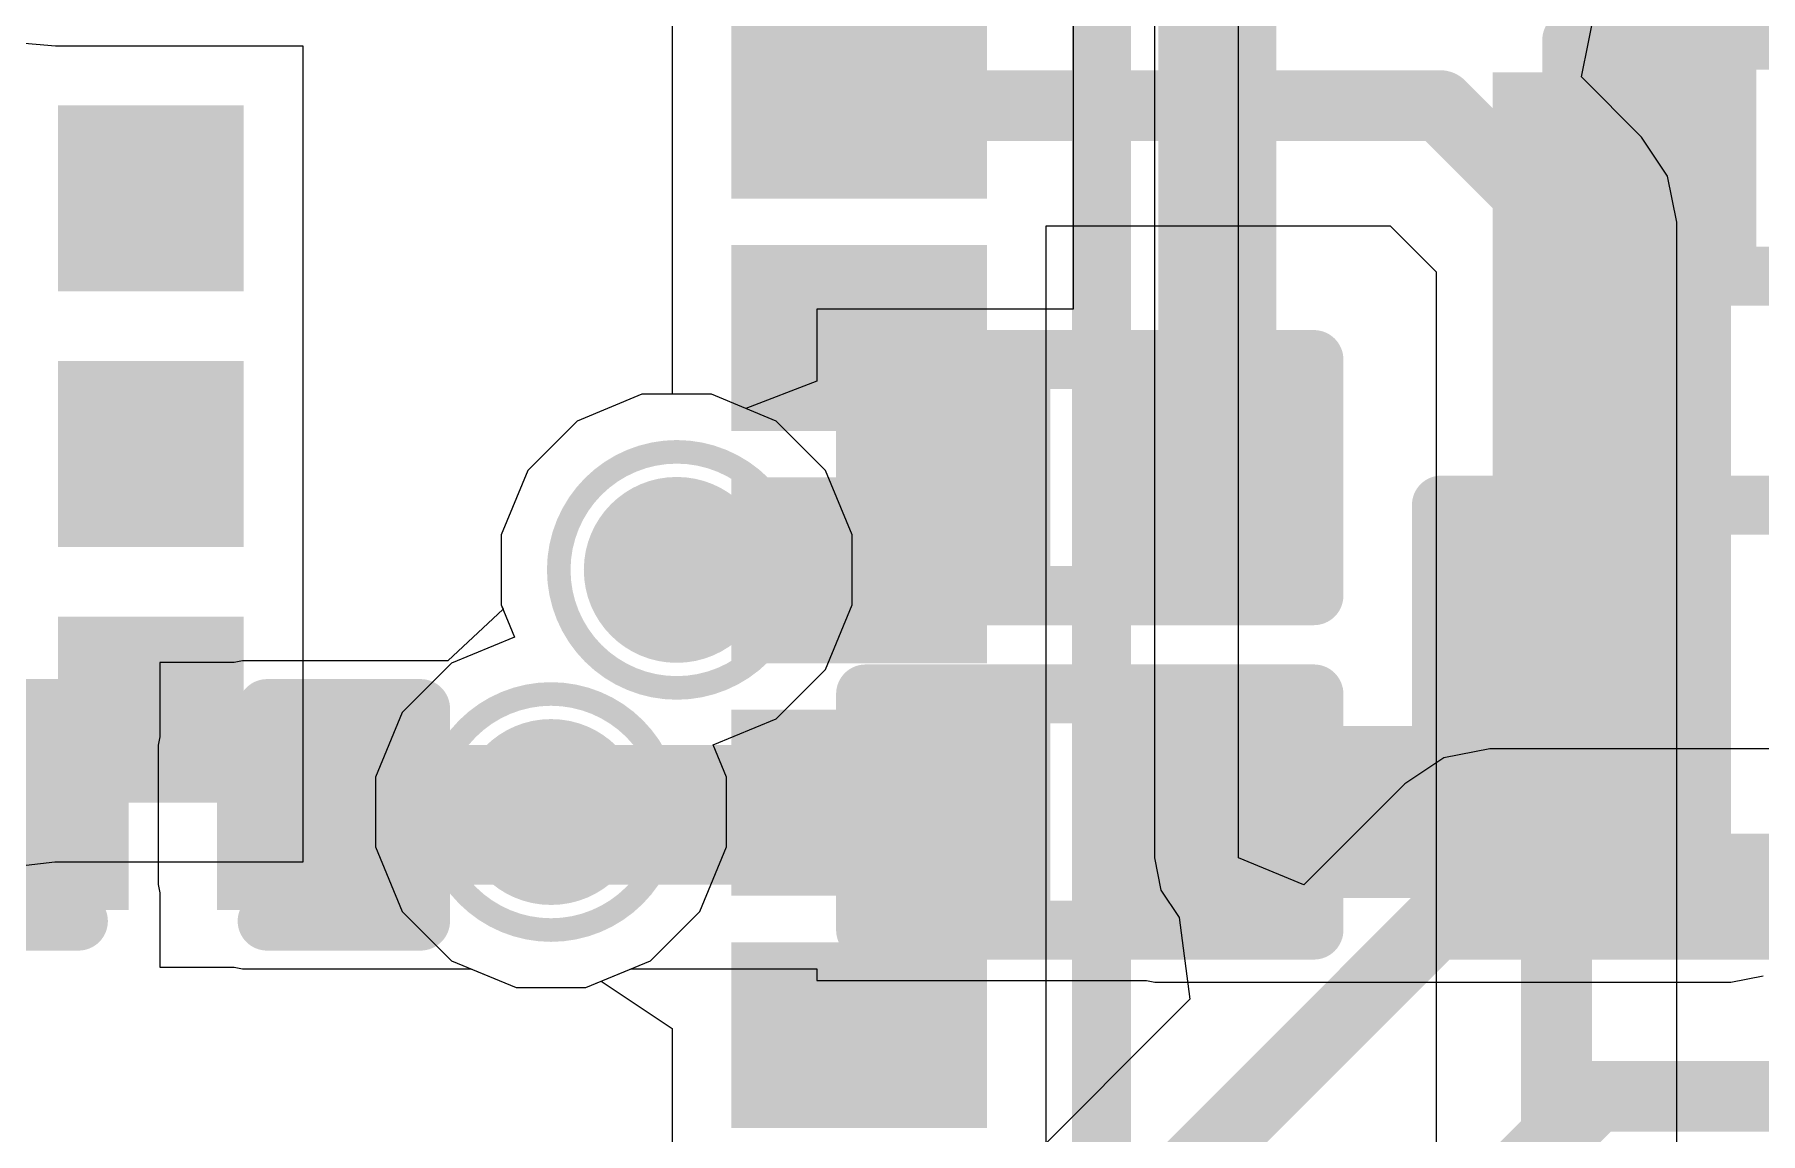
# Model space of a CAD drawing. Header units: inches. Extents: x -10 to 344, y -7 to 75.
# Drawn here: x 39.812 to 43.528, y 5.811 to 8.175 of the extents above; entities that cross this region are included whole.
import ezdxf

# ---------------------------------------------------------------- set-up
doc = ezdxf.new("R2010")
doc.units = ezdxf.units.IN
for name, color, linetype in [('Bottom Layer', 5, 'Continuous'), ('Bottom Overlay', 54, 'Continuous'), ('Bottom Paste', 16, 'Continuous'), ('Bottom Solder', 6, 'Continuous'), ('Drill Drawing', 1, 'Continuous'), ('Mid Layer 1', 16, 'Continuous'), ('Mid Layer 2', 76, 'Continuous'), ('Top Layer', 1, 'Continuous'), ('Top Overlay', 2, 'Continuous'), ('Top Paste', 8, 'Continuous'), ('Top Solder', 216, 'Continuous'), ('Via Holes', 16, 'Continuous')]:
    doc.layers.add(name, color=color, linetype=linetype)

# ---------------------------------------------------------------- blocks, each defined once
blk = doc.blocks.new('NRF9151_LACA_R_30')
at = {"layer": 'Top Layer'}
for points in [[(-5.84999465, 1.4003655), (-5.399995549999999, 1.4003655), (-5.399995549999999, 1.1003661), (-5.84999465, 1.1003661)], [(-5.84999465, 0.9003665), (-5.399995549999999, 0.9003665), (-5.399995549999999, 0.6003671), (-5.84999465, 0.6003671)], [(-3.94999718, 0.7000011399999999), (-3.94999718, 0.40000174), (-4.249996579999999, 0.40000174), (-4.249996579999999, 0.7000011399999999)], [(-5.84999465, 0.4003674999999999), (-5.399995549999999, 0.4003674999999999), (-5.399995549999999, 0.1003681), (-5.84999465, 0.1003681)], [(-3.94999718, 0.15000224), (-3.94999718, -0.14999716), (-4.249996579999999, -0.14999716), (-4.249996579999999, 0.15000224)], [(-5.84999465, -0.09963404), (-5.399995549999999, -0.09963404), (-5.399995549999999, -0.39963344), (-5.84999465, -0.39963344)], [(-3.94999718, -0.3999966599999999), (-3.94999718, -0.69999606), (-4.249996579999999, -0.69999606), (-4.249996579999999, -0.3999966599999999)], [(-5.84999465, -0.59963304), (-5.399995549999999, -0.59963304), (-5.399995549999999, -0.89963244), (-5.84999465, -0.89963244)]]:
    blk.add_hatch(color=1, dxfattribs=at).paths.add_polyline_path(points)
at = {"layer": 'Top Paste'}
for points in [[(-5.84999465, 1.4003655), (-5.399995549999999, 1.4003655), (-5.399995549999999, 1.1003661), (-5.84999465, 1.1003661)], [(-5.84999465, 0.9003665), (-5.399995549999999, 0.9003665), (-5.399995549999999, 0.6003671), (-5.84999465, 0.6003671)], [(-3.94999718, 0.7000011399999999), (-3.94999718, 0.40000174), (-4.249996579999999, 0.40000174), (-4.249996579999999, 0.7000011399999999)], [(-5.84999465, 0.4003674999999999), (-5.399995549999999, 0.4003674999999999), (-5.399995549999999, 0.1003681), (-5.84999465, 0.1003681)], [(-3.94999718, 0.15000224), (-3.94999718, -0.14999716), (-4.249996579999999, -0.14999716), (-4.249996579999999, 0.15000224)], [(-5.84999465, -0.09963404), (-5.399995549999999, -0.09963404), (-5.399995549999999, -0.39963344), (-5.84999465, -0.39963344)], [(-3.94999718, -0.3999966599999999), (-3.94999718, -0.69999606), (-4.249996579999999, -0.69999606), (-4.249996579999999, -0.3999966599999999)], [(-5.84999465, -0.59963304), (-5.399995549999999, -0.59963304), (-5.399995549999999, -0.89963244), (-5.84999465, -0.89963244)]]:
    blk.add_hatch(color=8, dxfattribs=at).paths.add_polyline_path(points)
at = {"layer": 'Top Solder'}
for points in [[(-5.89999455, 1.4503654), (-5.349995649999999, 1.4503654), (-5.349995649999999, 1.0503662), (-5.89999455, 1.0503662)], [(-5.89999455, 0.9503664), (-5.349995649999999, 0.9503664), (-5.349995649999999, 0.5503672), (-5.89999455, 0.5503672)], [(-3.89999728, 0.75000104), (-3.89999728, 0.35000184), (-4.29999648, 0.35000184), (-4.29999648, 0.75000104)], [(-5.89999455, 0.4503674), (-5.349995649999999, 0.4503674), (-5.349995649999999, 0.05036819999999999), (-5.89999455, 0.05036819999999999)], [(-3.89999728, 0.20000214), (-3.89999728, -0.19999706), (-4.29999648, -0.19999706), (-4.29999648, 0.20000214)], [(-5.89999455, -0.04963413999999999), (-5.349995649999999, -0.04963413999999999), (-5.349995649999999, -0.4496333399999999), (-5.89999455, -0.4496333399999999)], [(-3.89999728, -0.34999676), (-3.89999728, -0.7499959599999999), (-4.29999648, -0.7499959599999999), (-4.29999648, -0.34999676)], [(-5.89999455, -0.54963314), (-5.349995649999999, -0.54963314), (-5.349995649999999, -0.94963234), (-5.89999455, -0.94963234)]]:
    blk.add_hatch(color=216, dxfattribs=at).paths.add_polyline_path(points)
at = {"layer": 'Top Overlay'}
blk.add_lwpolyline([(-6.1468, 5.6642, 0.127, 0.127, 0), (-6.1468, -5.6642, 0.127, 0.127, 0)], format="xyseb", dxfattribs=at)
blk = doc.blocks.new('R___0201_B_56')
at = {"layer": 'Bottom Layer'}
for points in [[(-0.40999791, 0.18499963), (-0.13999845, 0.18499963), (-0.13999845, -0.18499963), (-0.40999791, -0.18499963)], [(0.14000099, 0.18499963), (0.41000045, 0.18499963), (0.41000045, -0.18499963), (0.14000099, -0.18499963)]]:
    blk.add_hatch(color=5, dxfattribs=at).paths.add_polyline_path(points)
at = {"layer": 'Bottom Paste'}
for points in [[(-0.40999791, 0.18499963), (-0.13999845, 0.18499963), (-0.13999845, -0.18499963), (-0.40999791, -0.18499963)], [(0.14000099, 0.18499963), (0.41000045, 0.18499963), (0.41000045, -0.18499963), (0.14000099, -0.18499963)]]:
    blk.add_hatch(color=16, dxfattribs=at).paths.add_polyline_path(points)
at = {"layer": 'Bottom Solder'}
for points in [[(-0.46499907, 0.24000079), (-0.08499729, 0.24000079), (-0.08499729, -0.24000079), (-0.46499907, -0.24000079)], [(0.08499983, 0.24000079), (0.46500161, 0.24000079), (0.46500161, -0.24000079), (0.08499983, -0.24000079)]]:
    blk.add_hatch(color=6, dxfattribs=at).paths.add_polyline_path(points)
at = {"layer": 'Bottom Overlay'}
for points in [[(0.4826, 0.254, 0.127, 0.127, 0), (-0.4826, 0.254, 0.127, 0.127, 0)], [(-0.4826, 0.254, 0.127, 0.127, 0), (-0.4826, -0.254, 0.127, 0.127, 0)], [(0.4826, 0.254, 0.127, 0.127, 0), (0.4826, -0.254, 0.127, 0.127, 0)], [(0.4826, -0.254, 0.127, 0.127, 0), (-0.4826, -0.254, 0.127, 0.127, 0)]]:
    blk.add_lwpolyline(points, format="xyseb", dxfattribs=at)
for points in [[(-0.51435, 0.254, 0.0635, 0.0635, 1), (-0.4508499999999999, 0.254, 0.0635, 0.0635, 1)], [(-0.51435, 0.254, 0.0635, 0.0635, 1), (-0.4508499999999999, 0.254, 0.0635, 0.0635, 1)], [(0.4508499999999999, 0.254, 0.0635, 0.0635, 1), (0.51435, 0.254, 0.0635, 0.0635, 1)], [(0.4508499999999999, 0.254, 0.0635, 0.0635, 1), (0.51435, 0.254, 0.0635, 0.0635, 1)], [(-0.51435, -0.254, 0.0635, 0.0635, 1), (-0.4508499999999999, -0.254, 0.0635, 0.0635, 1)], [(-0.51435, -0.254, 0.0635, 0.0635, 1), (-0.4508499999999999, -0.254, 0.0635, 0.0635, 1)], [(0.4508499999999999, -0.254, 0.0635, 0.0635, 1), (0.51435, -0.254, 0.0635, 0.0635, 1)], [(0.4508499999999999, -0.254, 0.0635, 0.0635, 1), (0.51435, -0.254, 0.0635, 0.0635, 1)]]:
    blk.add_lwpolyline(points, format="xyseb", close=True, dxfattribs=at)
blk = doc.blocks.new('R___0201_B_70')
at = {"layer": 'Bottom Layer'}
for points in [[(-0.40999791, 0.18499963), (-0.13999845, 0.18499963), (-0.13999845, -0.18499963), (-0.40999791, -0.18499963)], [(0.14000099, 0.18499963), (0.41000045, 0.18499963), (0.41000045, -0.18499963), (0.14000099, -0.18499963)]]:
    blk.add_hatch(color=5, dxfattribs=at).paths.add_polyline_path(points)
at = {"layer": 'Bottom Paste'}
for points in [[(-0.40999791, 0.18499963), (-0.13999845, 0.18499963), (-0.13999845, -0.18499963), (-0.40999791, -0.18499963)], [(0.14000099, 0.18499963), (0.41000045, 0.18499963), (0.41000045, -0.18499963), (0.14000099, -0.18499963)]]:
    blk.add_hatch(color=16, dxfattribs=at).paths.add_polyline_path(points)
at = {"layer": 'Bottom Solder'}
for points in [[(-0.46499907, 0.24000079), (-0.08499729, 0.24000079), (-0.08499729, -0.24000079), (-0.46499907, -0.24000079)], [(0.08499983, 0.24000079), (0.46500161, 0.24000079), (0.46500161, -0.24000079), (0.08499983, -0.24000079)]]:
    blk.add_hatch(color=6, dxfattribs=at).paths.add_polyline_path(points)
at = {"layer": 'Bottom Overlay'}
for points in [[(-0.4826, 0.254, 0.127, 0.127, 0), (0.4826, 0.254, 0.127, 0.127, 0)], [(-0.4826, -0.254, 0.127, 0.127, 0), (-0.4826, 0.254, 0.127, 0.127, 0)], [(0.4826, -0.254, 0.127, 0.127, 0), (0.4826, 0.254, 0.127, 0.127, 0)], [(-0.4826, -0.254, 0.127, 0.127, 0), (0.4826, -0.254, 0.127, 0.127, 0)]]:
    blk.add_lwpolyline(points, format="xyseb", dxfattribs=at)
for points in [[(-0.51435, 0.254, 0.0635, 0.0635, 1), (-0.4508499999999999, 0.254, 0.0635, 0.0635, 1)], [(-0.51435, 0.254, 0.0635, 0.0635, 1), (-0.4508499999999999, 0.254, 0.0635, 0.0635, 1)], [(0.4508499999999999, 0.254, 0.0635, 0.0635, 1), (0.51435, 0.254, 0.0635, 0.0635, 1)], [(0.4508499999999999, 0.254, 0.0635, 0.0635, 1), (0.51435, 0.254, 0.0635, 0.0635, 1)], [(-0.51435, -0.254, 0.0635, 0.0635, 1), (-0.4508499999999999, -0.254, 0.0635, 0.0635, 1)], [(-0.51435, -0.254, 0.0635, 0.0635, 1), (-0.4508499999999999, -0.254, 0.0635, 0.0635, 1)], [(0.4508499999999999, -0.254, 0.0635, 0.0635, 1), (0.51435, -0.254, 0.0635, 0.0635, 1)], [(0.4508499999999999, -0.254, 0.0635, 0.0635, 1), (0.51435, -0.254, 0.0635, 0.0635, 1)]]:
    blk.add_lwpolyline(points, format="xyseb", close=True, dxfattribs=at)
blk = doc.blocks.new('R___0201_B_73')
at = {"layer": 'Bottom Layer'}
for points in [[(-0.40999791, 0.18499963), (-0.13999845, 0.18499963), (-0.13999845, -0.18499963), (-0.40999791, -0.18499963)], [(0.14000099, 0.18499963), (0.41000045, 0.18499963), (0.41000045, -0.18499963), (0.14000099, -0.18499963)]]:
    blk.add_hatch(color=5, dxfattribs=at).paths.add_polyline_path(points)
at = {"layer": 'Bottom Paste'}
for points in [[(-0.40999791, 0.18499963), (-0.13999845, 0.18499963), (-0.13999845, -0.18499963), (-0.40999791, -0.18499963)], [(0.14000099, 0.18499963), (0.41000045, 0.18499963), (0.41000045, -0.18499963), (0.14000099, -0.18499963)]]:
    blk.add_hatch(color=16, dxfattribs=at).paths.add_polyline_path(points)
at = {"layer": 'Bottom Solder'}
for points in [[(-0.46499907, 0.24000079), (-0.08499729, 0.24000079), (-0.08499729, -0.24000079), (-0.46499907, -0.24000079)], [(0.08499983, 0.24000079), (0.46500161, 0.24000079), (0.46500161, -0.24000079), (0.08499983, -0.24000079)]]:
    blk.add_hatch(color=6, dxfattribs=at).paths.add_polyline_path(points)
at = {"layer": 'Bottom Overlay'}
for points in [[(-0.4826, 0.254, 0.127, 0.127, 0), (0.4826, 0.254, 0.127, 0.127, 0)], [(-0.4826, -0.254, 0.127, 0.127, 0), (-0.4826, 0.254, 0.127, 0.127, 0)], [(0.4826, -0.254, 0.127, 0.127, 0), (0.4826, 0.254, 0.127, 0.127, 0)], [(-0.4826, -0.254, 0.127, 0.127, 0), (0.4826, -0.254, 0.127, 0.127, 0)]]:
    blk.add_lwpolyline(points, format="xyseb", dxfattribs=at)
for points in [[(-0.51435, 0.254, 0.0635, 0.0635, 1), (-0.4508499999999999, 0.254, 0.0635, 0.0635, 1)], [(-0.51435, 0.254, 0.0635, 0.0635, 1), (-0.4508499999999999, 0.254, 0.0635, 0.0635, 1)], [(0.4508499999999999, 0.254, 0.0635, 0.0635, 1), (0.51435, 0.254, 0.0635, 0.0635, 1)], [(0.4508499999999999, 0.254, 0.0635, 0.0635, 1), (0.51435, 0.254, 0.0635, 0.0635, 1)], [(-0.51435, -0.254, 0.0635, 0.0635, 1), (-0.4508499999999999, -0.254, 0.0635, 0.0635, 1)], [(-0.51435, -0.254, 0.0635, 0.0635, 1), (-0.4508499999999999, -0.254, 0.0635, 0.0635, 1)], [(0.4508499999999999, -0.254, 0.0635, 0.0635, 1), (0.51435, -0.254, 0.0635, 0.0635, 1)], [(0.4508499999999999, -0.254, 0.0635, 0.0635, 1), (0.51435, -0.254, 0.0635, 0.0635, 1)]]:
    blk.add_lwpolyline(points, format="xyseb", close=True, dxfattribs=at)
blk = doc.blocks.new('DFN1006_3_B_76')
at = {"layer": 'Bottom Layer'}
for points in [[(-0.34999803, 0.5499989), (-0.09999852999999999, 0.5499989), (-0.09999852999999999, 0.1499997), (-0.34999803, 0.1499997)], [(0.10000107, 0.5499989), (0.35000057, 0.5499989), (0.35000057, 0.1499997), (0.10000107, 0.1499997)], [(-0.34999803, -0.15000224), (0.35000311, -0.15000224), (0.35000311, -0.55000144), (-0.34999803, -0.55000144)]]:
    blk.add_hatch(color=5, dxfattribs=at).paths.add_polyline_path(points)
at = {"layer": 'Bottom Paste'}
for points in [[(-0.34999803, 0.5499989), (-0.09999852999999999, 0.5499989), (-0.09999852999999999, 0.1499997), (-0.34999803, 0.1499997)], [(0.10000107, 0.5499989), (0.35000057, 0.5499989), (0.35000057, 0.1499997), (0.10000107, 0.1499997)], [(-0.34999803, -0.15000224), (0.35000311, -0.15000224), (0.35000311, -0.55000144), (-0.34999803, -0.55000144)]]:
    blk.add_hatch(color=16, dxfattribs=at).paths.add_polyline_path(points)
at = {"layer": 'Bottom Solder'}
for points in [[(-0.4515980299999999, 0.6515989), (0.00160147, 0.6515989), (0.00160147, 0.0483997), (-0.4515980299999999, 0.0483997)], [(-0.00159893, 0.6515989), (0.45160057, 0.6515989), (0.45160057, 0.0483997), (-0.00159893, 0.0483997)], [(-0.4515980299999999, -0.04840223999999999), (0.45160311, -0.04840223999999999), (0.45160311, -0.65160144), (-0.4515980299999999, -0.65160144)]]:
    blk.add_hatch(color=6, dxfattribs=at).paths.add_polyline_path(points)
at = {"layer": 'Bottom Overlay'}
for points in [[(0.4571999999999999, 0.6604, 0.127, 0.127, 0), (-0.4571999999999999, 0.6604, 0.127, 0.127, 0)], [(-0.4571999999999999, -0.6604, 0.127, 0.127, 0), (-0.4571999999999999, 0.6604, 0.127, 0.127, 0)], [(0.4571999999999999, -0.6604, 0.127, 0.127, 0), (0.4571999999999999, 0.6604, 0.127, 0.127, 0)], [(-0.7111999999999999, 0.2286, 0.0999998, 0.0999998, 0), (-0.7111999999999999, 0.4826, 0.0999998, 0.0999998, 0)], [(-0.5841999999999999, 0.3556, 0.0999998, 0.0999998, 0), (-0.7111999999999999, 0.4826, 0.0999998, 0.0999998, 0)], [(-0.7111999999999999, 0.2286, 0.0999998, 0.0999998, 0), (-0.5841999999999999, 0.3556, 0.0999998, 0.0999998, 0)], [(0.4571999999999999, -0.6604, 0.127, 0.127, 0), (-0.4571999999999999, -0.6604, 0.127, 0.127, 0)]]:
    blk.add_lwpolyline(points, format="xyseb", dxfattribs=at)
for points in [[(-0.4889499999999999, 0.6604, 0.0635, 0.0635, 1), (-0.42545, 0.6604, 0.0635, 0.0635, 1)], [(-0.4889499999999999, 0.6604, 0.0635, 0.0635, 1), (-0.42545, 0.6604, 0.0635, 0.0635, 1)], [(0.42545, 0.6604, 0.0635, 0.0635, 1), (0.4889499999999999, 0.6604, 0.0635, 0.0635, 1)], [(0.42545, 0.6604, 0.0635, 0.0635, 1), (0.4889499999999999, 0.6604, 0.0635, 0.0635, 1)], [(-0.73619868, 0.4826, 0.0499999, 0.0499999, 1), (-0.68620132, 0.4826, 0.0499999, 0.0499999, 1)], [(-0.73619868, 0.4826, 0.0499999, 0.0499999, 1), (-0.68620132, 0.4826, 0.0499999, 0.0499999, 1)], [(-0.60919868, 0.3556, 0.0499999, 0.0499999, 1), (-0.5592013199999999, 0.3556, 0.0499999, 0.0499999, 1)], [(-0.60919868, 0.3556, 0.0499999, 0.0499999, 1), (-0.5592013199999999, 0.3556, 0.0499999, 0.0499999, 1)], [(-0.73619868, 0.2286, 0.0499999, 0.0499999, 1), (-0.68620132, 0.2286, 0.0499999, 0.0499999, 1)], [(-0.73619868, 0.2286, 0.0499999, 0.0499999, 1), (-0.68620132, 0.2286, 0.0499999, 0.0499999, 1)], [(-0.4889499999999999, -0.6604, 0.0635, 0.0635, 1), (-0.42545, -0.6604, 0.0635, 0.0635, 1)], [(-0.4889499999999999, -0.6604, 0.0635, 0.0635, 1), (-0.42545, -0.6604, 0.0635, 0.0635, 1)], [(0.42545, -0.6604, 0.0635, 0.0635, 1), (0.4889499999999999, -0.6604, 0.0635, 0.0635, 1)], [(0.42545, -0.6604, 0.0635, 0.0635, 1), (0.4889499999999999, -0.6604, 0.0635, 0.0635, 1)]]:
    blk.add_lwpolyline(points, format="xyseb", close=True, dxfattribs=at)
blk = doc.blocks.new('CAP_0201_B_96')
at = {"layer": 'Bottom Layer'}
for points in [[(-0.4499991, 0.1499997), (-0.1499997, 0.1499997), (-0.1499997, -0.1499997), (-0.4499991, -0.1499997)], [(0.1499997, 0.1499997), (0.4499991, 0.1499997), (0.4499991, -0.1499997), (0.1499997, -0.1499997)]]:
    blk.add_hatch(color=5, dxfattribs=at).paths.add_polyline_path(points)
at = {"layer": 'Bottom Paste'}
for points in [[(-0.4499991, 0.1499997), (-0.1499997, 0.1499997), (-0.1499997, -0.1499997), (-0.4499991, -0.1499997)], [(0.1499997, 0.1499997), (0.4499991, 0.1499997), (0.4499991, -0.1499997), (0.1499997, -0.1499997)]]:
    blk.add_hatch(color=16, dxfattribs=at).paths.add_polyline_path(points)
at = {"layer": 'Bottom Solder'}
for points in [[(-0.50500026, 0.20500086), (-0.09499853999999999, 0.20500086), (-0.09499853999999999, -0.20500086), (-0.50500026, -0.20500086)], [(0.09499853999999999, 0.20500086), (0.50500026, 0.20500086), (0.50500026, -0.20500086), (0.09499853999999999, -0.20500086)]]:
    blk.add_hatch(color=6, dxfattribs=at).paths.add_polyline_path(points)
at = {"layer": 'Bottom Overlay'}
for points in [[(-0.5334, 0.2286, 0.127, 0.127, 0), (-0.2032, 0.2286, 0.127, 0.127, 0)], [(-0.5334, -0.2286, 0.127, 0.127, 0), (-0.5334, 0.2286, 0.127, 0.127, 0)], [(0.2032, 0.2286, 0.127, 0.127, 0), (0.5334, 0.2286, 0.127, 0.127, 0)], [(0.5334, -0.2286, 0.127, 0.127, 0), (0.5334, 0.2286, 0.127, 0.127, 0)], [(-0.5334, -0.2286, 0.127, 0.127, 0), (-0.2032, -0.2286, 0.127, 0.127, 0)], [(0.2032, -0.2286, 0.127, 0.127, 0), (0.5334, -0.2286, 0.127, 0.127, 0)]]:
    blk.add_lwpolyline(points, format="xyseb", dxfattribs=at)
for points in [[(-0.5651499999999999, 0.2286, 0.0635, 0.0635, 1), (-0.5016499999999999, 0.2286, 0.0635, 0.0635, 1)], [(-0.5651499999999999, 0.2286, 0.0635, 0.0635, 1), (-0.5016499999999999, 0.2286, 0.0635, 0.0635, 1)], [(-0.23495, 0.2286, 0.0635, 0.0635, 1), (-0.17145, 0.2286, 0.0635, 0.0635, 1)], [(0.17145, 0.2286, 0.0635, 0.0635, 1), (0.23495, 0.2286, 0.0635, 0.0635, 1)], [(0.5016499999999999, 0.2286, 0.0635, 0.0635, 1), (0.5651499999999999, 0.2286, 0.0635, 0.0635, 1)], [(0.5016499999999999, 0.2286, 0.0635, 0.0635, 1), (0.5651499999999999, 0.2286, 0.0635, 0.0635, 1)], [(-0.5651499999999999, -0.2286, 0.0635, 0.0635, 1), (-0.5016499999999999, -0.2286, 0.0635, 0.0635, 1)], [(-0.5651499999999999, -0.2286, 0.0635, 0.0635, 1), (-0.5016499999999999, -0.2286, 0.0635, 0.0635, 1)], [(-0.23495, -0.2286, 0.0635, 0.0635, 1), (-0.17145, -0.2286, 0.0635, 0.0635, 1)], [(0.17145, -0.2286, 0.0635, 0.0635, 1), (0.23495, -0.2286, 0.0635, 0.0635, 1)], [(0.5016499999999999, -0.2286, 0.0635, 0.0635, 1), (0.5651499999999999, -0.2286, 0.0635, 0.0635, 1)], [(0.5016499999999999, -0.2286, 0.0635, 0.0635, 1), (0.5651499999999999, -0.2286, 0.0635, 0.0635, 1)]]:
    blk.add_lwpolyline(points, format="xyseb", close=True, dxfattribs=at)

msp = doc.modelspace()

# ---------------------------------------------------------------- hatches: boundary and pattern name
at = {"layer": 'Bottom Layer'}
for points in [[(42.95178862, 6.31729496), (43.46458921999999, 6.31729496), (43.46458921999999, 8.09422816), (42.95178862, 8.09422816)], [(42.22426404, 6.31729496), (43.35178527999999, 6.31729496), (43.35178527999999, 6.68729676), (42.22426404, 6.68729676)], [(40.26008204, 6.346195079999999), (41.80926359999999, 6.346195079999999), (41.80926359999999, 6.646194479999999), (40.26008204, 6.646194479999999)]]:
    msp.add_hatch(color=5, dxfattribs=at).paths.add_polyline_path(points)
h = msp.add_hatch(color=5, dxfattribs=at)
edge = h.paths.add_edge_path()
edge.add_arc((41.19504334, 7.0232778), 0.1999996, 0, 360)
h = msp.add_hatch(color=5, dxfattribs=at)
edge = h.paths.add_edge_path()
edge.add_arc((40.92441142, 6.502295859999999), 0.1999996, 0, 360)
at = {"layer": 'Mid Layer 1'}
h = msp.add_hatch(color=16, dxfattribs=at)
edge = h.paths.add_edge_path()
edge.add_arc((41.19504334, 7.0232778), 0.1999996, 0, 360)
h = msp.add_hatch(color=16, dxfattribs=at)
edge = h.paths.add_edge_path()
edge.add_arc((40.92441142, 6.502295859999999), 0.1999996, 0, 360)
at = {"layer": 'Mid Layer 2'}
h = msp.add_hatch(color=76, dxfattribs=at)
edge = h.paths.add_edge_path()
edge.add_arc((41.19504334, 7.0232778), 0.1999996, 0, 360)
h = msp.add_hatch(color=76, dxfattribs=at)
edge = h.paths.add_edge_path()
edge.add_arc((40.92441142, 6.502295859999999), 0.1999996, 0, 360)
at = {"layer": 'Top Layer'}
h = msp.add_hatch(color=1, dxfattribs=at)
edge = h.paths.add_edge_path()
edge.add_arc((41.19504334, 7.0232778), 0.1999996, 0, 360)
h = msp.add_hatch(color=1, dxfattribs=at)
edge = h.paths.add_edge_path()
edge.add_arc((40.92441142, 6.502295859999999), 0.1999996, 0, 360)
at = {"layer": 'Via Holes'}
h = msp.add_hatch(color=7, dxfattribs=at)
edge = h.paths.add_edge_path()
edge.add_arc((41.19504334, 7.0232778), 0.0999998, 0, 360)
h = msp.add_hatch(color=7, dxfattribs=at)
edge = h.paths.add_edge_path()
edge.add_arc((40.92441142, 6.502295859999999), 0.0999998, 0, 360)

# ---------------------------------------------------------------- linework, layer by layer
at = {"layer": 'Bottom Layer'}
for p, q in [((42.04849604, 8.6471125), (42.04849604, 7.584597479999999)), ((42.04849604, 7.584597479999999), (41.49647022, 7.584597479999999)), ((41.49647022, 7.584597479999999), (41.49647022, 7.429207899999999)), ((41.1198949, 7.401077399999999), (40.98103818, 7.34356164)), ((41.27019178, 7.401077399999999), (41.1198949, 7.401077399999999)), ((41.34407022, 7.370478019999999), (41.27019178, 7.401077399999999)), ((41.49647022, 7.429207899999999), (41.34407022, 7.370478019999999)), ((40.98103818, 7.34356164), (40.8747595, 7.237282959999999)), ((40.8747595, 7.237282959999999), (40.81724374, 7.098426239999999)), ((40.81724374, 7.098426239999999), (40.81724374, 6.94812936)), ((40.82104866, 6.93894726), (40.70226048, 6.827476819999999)), ((40.81724374, 6.94812936), (40.82104866, 6.93894726)), ((40.24257635999999, 6.82399448), (40.08228204, 6.82399448)), ((40.08228204, 6.82399448), (40.08228204, 6.663700159999999)), ((40.26008204, 6.827476819999999), (40.24257635999999, 6.82399448)), ((40.70226048, 6.827476819999999), (40.26008204, 6.827476819999999)), ((40.08228204, 6.663700159999999), (40.0787997, 6.646194479999999)), ((40.0787997, 6.646194479999999), (40.0787997, 6.346195079999999)), ((40.0787997, 6.346195079999999), (40.08228204, 6.328689399999999)), ((40.08228204, 6.328689399999999), (40.08228204, 6.168395079999999)), ((40.08228204, 6.168395079999999), (40.24257635999999, 6.168395079999999)), ((40.24257635999999, 6.168395079999999), (40.26008204, 6.164912739999999)), ((40.26008204, 6.164912739999999), (40.75168888, 6.164912739999999)), ((40.75168888, 6.164912739999999), (40.84926298, 6.12449626)), ((40.99955986, 6.12449626), (41.09713395999999, 6.164912739999999)), ((41.09713395999999, 6.164912739999999), (41.49646768, 6.164912739999999)), ((41.49646768, 6.164912739999999), (41.49646768, 6.139497499999999)), ((41.49646768, 6.139497499999999), (42.20674566, 6.139497499999999)), ((42.20674566, 6.139497499999999), (42.22426404, 6.13601262)), ((42.22426404, 6.13601262), (43.46458921999999, 6.13601262)), ((43.46458921999999, 6.13601262), (43.5339617, 6.14981244)), ((40.84926298, 6.12449626), (40.99955986, 6.12449626))]:
    msp.add_line(p, q, dxfattribs=at)
for points in [[(42.35926758, 7.221799119999999, 0.254, 0.254, 0), (42.35926758, 8.77583716, 0.254, 0.254, 0)], [(41.80926868, 7.17179922, 0.254, 0.254, 0), (41.80926868, 7.221799119999999, 0.254, 0.254, 0)], [(41.63868228, 7.05121272, 0.254, 0.254, 0), (41.75126778, 7.163798219999999, 0.254, 0.254, 0)], [(41.75126778, 7.163798219999999, 0.254, 0.254, 0), (41.80126768, 7.163798219999999, 0.254, 0.254, 0)], [(41.80126768, 7.163798219999999, 0.254, 0.254, 0), (41.80926868, 7.17179922, 0.254, 0.254, 0)], [(41.19504334, 7.0232778, 0.254, 0.254, 0), (41.22297826, 7.05121272, 0.254, 0.254, 0)], [(41.22297826, 7.05121272, 0.254, 0.254, 0), (41.63868228, 7.05121272, 0.254, 0.254, 0)]]:
    msp.add_lwpolyline(points, format="xyseb", dxfattribs=at)
for points in [[(41.74576868, 7.221799119999999, 0.127, 0.127, 1), (41.87276868, 7.221799119999999, 0.127, 0.127, 1)], [(42.29576758, 7.221799119999999, 0.127, 0.127, 1), (42.42276758, 7.221799119999999, 0.127, 0.127, 1)], [(41.68776778, 7.163798219999999, 0.127, 0.127, 1), (41.81476778, 7.163798219999999, 0.127, 0.127, 1)], [(41.68776778, 7.163798219999999, 0.127, 0.127, 1), (41.81476778, 7.163798219999999, 0.127, 0.127, 1)], [(41.73776768, 7.163798219999999, 0.127, 0.127, 1), (41.86476768, 7.163798219999999, 0.127, 0.127, 1)], [(41.73776768, 7.163798219999999, 0.127, 0.127, 1), (41.86476768, 7.163798219999999, 0.127, 0.127, 1)], [(41.74576868, 7.17179922, 0.127, 0.127, 1), (41.87276868, 7.17179922, 0.127, 0.127, 1)], [(41.74576868, 7.17179922, 0.127, 0.127, 1), (41.87276868, 7.17179922, 0.127, 0.127, 1)], [(41.15947825999999, 7.05121272, 0.127, 0.127, 1), (41.28647826, 7.05121272, 0.127, 0.127, 1)], [(41.15947825999999, 7.05121272, 0.127, 0.127, 1), (41.28647826, 7.05121272, 0.127, 0.127, 1)], [(41.57518228, 7.05121272, 0.127, 0.127, 1), (41.70218228, 7.05121272, 0.127, 0.127, 1)], [(41.57518228, 7.05121272, 0.127, 0.127, 1), (41.70218228, 7.05121272, 0.127, 0.127, 1)], [(41.13154333999999, 7.0232778, 0.127, 0.127, 1), (41.25854334, 7.0232778, 0.127, 0.127, 1)]]:
    msp.add_lwpolyline(points, format="xyseb", close=True, dxfattribs=at)
at = {"layer": 'Drill Drawing'}
for points in [[(41.44904334, 7.0232778, 0.0508, 0.0508, 1), (40.94104333999999, 7.0232778, 0.0508, 0.0508, 1)], [(40.92834334, 7.0232778, 0.0254, 0.0254, 1), (40.95374334, 7.0232778, 0.0254, 0.0254, 1)], [(41.43634333999999, 7.0232778, 0.0254, 0.0254, 1), (41.46174334, 7.0232778, 0.0254, 0.0254, 1)], [(41.17841142, 6.502295859999999, 0.0508, 0.0508, 1), (40.67041141999999, 6.502295859999999, 0.0508, 0.0508, 1)], [(40.65771142, 6.502295859999999, 0.0254, 0.0254, 1), (40.68311142, 6.502295859999999, 0.0254, 0.0254, 1)], [(41.16571142, 6.502295859999999, 0.0254, 0.0254, 1), (41.19111142, 6.502295859999999, 0.0254, 0.0254, 1)]]:
    msp.add_lwpolyline(points, format="xyseb", close=True, dxfattribs=at)
at = {"layer": 'Mid Layer 1'}
for p, q in [((41.1198949, 7.401077399999999), (40.98103818, 7.34356164)), ((41.27019178, 7.401077399999999), (41.1198949, 7.401077399999999)), ((41.4090485, 7.34356164), (41.27019178, 7.401077399999999)), ((40.98103818, 7.34356164), (40.8747595, 7.237282959999999)), ((41.51532717999999, 7.237282959999999), (41.4090485, 7.34356164)), ((40.8747595, 7.237282959999999), (40.81724374, 7.098426239999999)), ((41.57284293999999, 7.098426239999999), (41.51532717999999, 7.237282959999999)), ((40.81724374, 7.098426239999999), (40.81724374, 6.94812936)), ((41.57284293999999, 6.94812936), (41.57284293999999, 7.098426239999999)), ((40.81724374, 6.94812936), (40.84598638, 6.8787391)), ((41.51532717999999, 6.809272639999999), (41.57284293999999, 6.94812936)), ((40.84598638, 6.8787391), (40.71040626, 6.822579699999999)), ((40.71040626, 6.822579699999999), (40.60412758, 6.71630102)), ((41.4090485, 6.70299396), (41.51532717999999, 6.809272639999999)), ((40.60412758, 6.71630102), (40.54661182, 6.577444299999999)), ((41.27346838, 6.646834559999999), (41.4090485, 6.70299396)), ((41.30221101999999, 6.577444299999999), (41.27346838, 6.646834559999999)), ((40.54661182, 6.577444299999999), (40.54661182, 6.42714742)), ((41.30221101999999, 6.42714742), (41.30221101999999, 6.577444299999999)), ((40.54661182, 6.42714742), (40.60412758, 6.288290699999999)), ((41.24469525999999, 6.288290699999999), (41.30221101999999, 6.42714742)), ((40.60412758, 6.288290699999999), (40.71040626, 6.182012019999999)), ((41.13841658, 6.182012019999999), (41.24469525999999, 6.288290699999999)), ((40.71040626, 6.182012019999999), (40.84926298, 6.12449626)), ((40.99955986, 6.12449626), (41.13841658, 6.182012019999999)), ((40.84926298, 6.12449626), (40.99955986, 6.12449626))]:
    msp.add_line(p, q, dxfattribs=at)
at = {"layer": 'Mid Layer 2'}
for p, q in [((42.2233217, 9.4700598), (42.22332424, 6.40368798)), ((42.40460658, 6.40368798), (42.40460404, 9.4700598)), ((41.1198949, 7.401077399999999), (40.98103818, 7.34356164)), ((41.27019178, 7.401077399999999), (41.1198949, 7.401077399999999)), ((41.4090485, 7.34356164), (41.27019178, 7.401077399999999)), ((40.98103818, 7.34356164), (40.8747595, 7.237282959999999)), ((41.51532717999999, 7.237282959999999), (41.4090485, 7.34356164)), ((40.8747595, 7.237282959999999), (40.81724374, 7.098426239999999)), ((41.57284293999999, 7.098426239999999), (41.51532717999999, 7.237282959999999)), ((40.81724374, 7.098426239999999), (40.81724374, 6.94812936)), ((41.57284293999999, 6.94812936), (41.57284293999999, 7.098426239999999)), ((40.81724374, 6.94812936), (40.84598638, 6.8787391)), ((41.51532717999999, 6.809272639999999), (41.57284293999999, 6.94812936)), ((40.84598638, 6.8787391), (40.71040626, 6.822579699999999)), ((40.71040626, 6.822579699999999), (40.60412758, 6.71630102)), ((41.4090485, 6.70299396), (41.51532717999999, 6.809272639999999)), ((40.60412758, 6.71630102), (40.54661182, 6.577444299999999)), ((41.27346838, 6.646834559999999), (41.4090485, 6.70299396)), ((41.30221101999999, 6.577444299999999), (41.27346838, 6.646834559999999)), ((42.84665294, 6.618734539999999), (42.76263482, 6.562595459999999)), ((42.94575866, 6.638447479999999), (42.84665294, 6.618734539999999)), ((44.3476253, 6.638447479999999), (42.94575866, 6.638447479999999)), ((40.54661182, 6.577444299999999), (40.54661182, 6.42714742)), ((41.30221101999999, 6.42714742), (41.30221101999999, 6.577444299999999)), ((42.76263482, 6.562595459999999), (42.5454064, 6.345367039999999)), ((40.54661182, 6.42714742), (40.60412758, 6.288290699999999)), ((41.24469525999999, 6.288290699999999), (41.30221101999999, 6.42714742)), ((42.22332424, 6.40368798), (42.23712406, 6.33431296)), ((42.5454064, 6.345367039999999), (42.40460658, 6.40368798)), ((42.23712406, 6.33431296), (42.27641786, 6.27550434)), ((40.60412758, 6.288290699999999), (40.71040626, 6.182012019999999)), ((41.13841658, 6.182012019999999), (41.24469525999999, 6.288290699999999)), ((42.27641786, 6.27550434), (42.29974522, 6.099705859999999)), ((40.71040626, 6.182012019999999), (40.84926298, 6.12449626)), ((40.99955986, 6.12449626), (41.13841658, 6.182012019999999)), ((40.84926298, 6.12449626), (40.99955986, 6.12449626)), ((42.29974522, 6.099705859999999), (40.98109152, 4.78105216))]:
    msp.add_line(p, q, dxfattribs=at)
for points in [[(41.08836333999999, 4.5220763, 0.1524, 0.1524, 0), (42.94575866, 6.379471619999999, 0.1524, 0.1524, 0)], [(42.94575866, 6.379471619999999, 0.1524, 0.1524, 0), (46.97033785999999, 6.379471619999999, 0.1524, 0.1524, 0)], [(41.31464178, 4.03097746, 0.1524, 0.1524, 0), (43.17415545999999, 5.89049114, 0.1524, 0.1524, 0)], [(43.17415545999999, 5.89049114, 0.1524, 0.1524, 0), (47.25240994, 5.89049114, 0.1524, 0.1524, 0)]]:
    msp.add_lwpolyline(points, format="xyseb", dxfattribs=at)
for points in [[(42.90765866, 6.379471619999999, 0.0762, 0.0762, 1), (42.98385866, 6.379471619999999, 0.0762, 0.0762, 1)], [(42.90765866, 6.379471619999999, 0.0762, 0.0762, 1), (42.98385866, 6.379471619999999, 0.0762, 0.0762, 1)], [(43.13605546, 5.89049114, 0.0762, 0.0762, 1), (43.21225545999999, 5.89049114, 0.0762, 0.0762, 1)], [(43.13605546, 5.89049114, 0.0762, 0.0762, 1), (43.21225545999999, 5.89049114, 0.0762, 0.0762, 1)]]:
    msp.add_lwpolyline(points, format="xyseb", close=True, dxfattribs=at)
at = {"layer": 'Top Layer'}
for p, q in [((41.18506876, 8.35003156), (41.18506876, 7.401077399999999)), ((43.14303792, 8.083999579999999), (43.17277116, 8.23347096)), ((39.85777144, 8.150395179999999), (39.71054288, 8.16285896)), ((40.39066852, 8.150395179999999), (39.85777144, 8.150395179999999)), ((40.39066852, 6.94479688), (40.39066852, 8.150395179999999)), ((43.27231629999999, 7.9547212), (43.14303792, 8.083999579999999)), ((43.32845538, 7.870703079999999), (43.27231629999999, 7.9547212)), ((43.34816832, 7.771597359999999), (43.32845538, 7.870703079999999)), ((43.34816832, 5.73179956), (43.34816832, 7.771597359999999)), ((41.99066532, 6.69443162), (41.99066532, 7.763256)), ((41.99066532, 7.763256), (42.73128614, 7.763256)), ((42.73128614, 7.763256), (42.8302166, 7.664325539999999)), ((42.8302166, 7.664325539999999), (42.8302166, 5.27742912)), ((41.1198949, 7.401077399999999), (40.98103818, 7.34356164)), ((41.18506876, 7.401077399999999), (41.1198949, 7.401077399999999)), ((40.98103818, 7.34356164), (40.8747595, 7.237282959999999)), ((40.8747595, 7.237282959999999), (40.81724374, 7.098426239999999)), ((40.81724374, 7.098426239999999), (40.81724374, 6.94812936)), ((40.39066852, 6.394797979999999), (40.39066852, 6.94479688)), ((40.81724374, 6.94812936), (40.84598638, 6.8787391)), ((40.84598638, 6.8787391), (40.71040626, 6.822579699999999)), ((40.71040626, 6.822579699999999), (40.60412758, 6.71630102)), ((40.60412758, 6.71630102), (40.54661182, 6.577444299999999)), ((41.99066532, 5.69443362), (41.99066532, 6.69443162)), ((40.54661182, 6.577444299999999), (40.54661182, 6.42714742)), ((39.71054288, 6.37836164), (39.85612806, 6.394797979999999)), ((39.85612806, 6.394797979999999), (40.39066852, 6.394797979999999)), ((40.54661182, 6.42714742), (40.60412758, 6.288290699999999)), ((40.60412758, 6.288290699999999), (40.71040626, 6.182012019999999)), ((40.71040626, 6.182012019999999), (40.84926298, 6.12449626)), ((40.99955986, 6.12449626), (41.03266622, 6.13820972)), ((41.03266622, 6.13820972), (41.18506876, 6.036378579999999)), ((40.84926298, 6.12449626), (40.99955986, 6.12449626)), ((41.18506876, 6.036378579999999), (41.18506876, 5.69443362))]:
    msp.add_line(p, q, dxfattribs=at)
for points in [[(41.58786704, 8.02223186, 0.1524, 0.1524, 0), (42.83855796, 8.02223186, 0.1524, 0.1524, 0)], [(42.83855796, 8.02223186, 0.1524, 0.1524, 0), (43.08919246, 7.771597359999999, 0.1524, 0.1524, 0)], [(43.08919246, 4.064, 0.1524, 0.1524, 0), (43.08919246, 7.771597359999999, 0.1524, 0.1524, 0)], [(41.19504334, 7.0232778, 0.254, 0.254, 0), (41.19556658, 7.02275456, 0.254, 0.254, 0)], [(41.19556658, 7.02275456, 0.254, 0.254, 0), (41.5873438, 7.02275456, 0.254, 0.254, 0)], [(41.5873438, 7.02275456, 0.254, 0.254, 0), (41.58786704, 7.022231319999999, 0.254, 0.254, 0)], [(40.92441142, 6.502295859999999, 0.254, 0.254, 0), (40.93438092, 6.51226536, 0.254, 0.254, 0)], [(40.93438092, 6.51226536, 0.254, 0.254, 0), (41.57790008, 6.51226536, 0.254, 0.254, 0)], [(41.57790008, 6.51226536, 0.254, 0.254, 0), (41.58786704, 6.522232319999999, 0.254, 0.254, 0)]]:
    msp.add_lwpolyline(points, format="xyseb", dxfattribs=at)
for points in [[(41.54976704, 8.02223186, 0.0762, 0.0762, 1), (41.62596704, 8.02223186, 0.0762, 0.0762, 1)], [(42.80045796, 8.02223186, 0.0762, 0.0762, 1), (42.87665796, 8.02223186, 0.0762, 0.0762, 1)], [(42.80045796, 8.02223186, 0.0762, 0.0762, 1), (42.87665796, 8.02223186, 0.0762, 0.0762, 1)], [(43.05109246, 7.771597359999999, 0.0762, 0.0762, 1), (43.12729246, 7.771597359999999, 0.0762, 0.0762, 1)], [(43.05109246, 7.771597359999999, 0.0762, 0.0762, 1), (43.12729246, 7.771597359999999, 0.0762, 0.0762, 1)], [(41.13154333999999, 7.0232778, 0.127, 0.127, 1), (41.25854334, 7.0232778, 0.127, 0.127, 1)], [(41.13206658, 7.02275456, 0.127, 0.127, 1), (41.25906658, 7.02275456, 0.127, 0.127, 1)], [(41.13206658, 7.02275456, 0.127, 0.127, 1), (41.25906658, 7.02275456, 0.127, 0.127, 1)], [(41.5238438, 7.02275456, 0.127, 0.127, 1), (41.6508438, 7.02275456, 0.127, 0.127, 1)], [(41.5238438, 7.02275456, 0.127, 0.127, 1), (41.6508438, 7.02275456, 0.127, 0.127, 1)], [(41.52436704, 7.022231319999999, 0.127, 0.127, 1), (41.65136704, 7.022231319999999, 0.127, 0.127, 1)], [(40.86091142, 6.502295859999999, 0.127, 0.127, 1), (40.98791142, 6.502295859999999, 0.127, 0.127, 1)], [(40.87088092, 6.51226536, 0.127, 0.127, 1), (40.99788091999999, 6.51226536, 0.127, 0.127, 1)], [(40.87088092, 6.51226536, 0.127, 0.127, 1), (40.99788091999999, 6.51226536, 0.127, 0.127, 1)], [(41.51440007999999, 6.51226536, 0.127, 0.127, 1), (41.64140008, 6.51226536, 0.127, 0.127, 1)], [(41.51440007999999, 6.51226536, 0.127, 0.127, 1), (41.64140008, 6.51226536, 0.127, 0.127, 1)], [(41.52436704, 6.522232319999999, 0.127, 0.127, 1), (41.65136704, 6.522232319999999, 0.127, 0.127, 1)]]:
    msp.add_lwpolyline(points, format="xyseb", close=True, dxfattribs=at)

# ---------------------------------------------------------------- block references
for name, p, rotation in [('NRF9151_LACA_R_30', (35.96287194, 7.272599119999999), 180), ('DFN1006_3_B_76', (43.50179006, 6.70549586), 270), ('R___0201_B_56', (42.08426686, 6.502295859999999), 180)]:
    msp.add_blockref(name, p, dxfattribs=dict(rotation=rotation))
for name, p in [('R___0201_B_73', (43.6045864, 7.90922726)), ('R___0201_B_70', (42.08426686, 7.221799119999999)), ('CAP_0201_B_96', (40.11008234, 6.496194779999999))]:
    msp.add_blockref(name, p)

doc.saveas('drawing.dxf')
